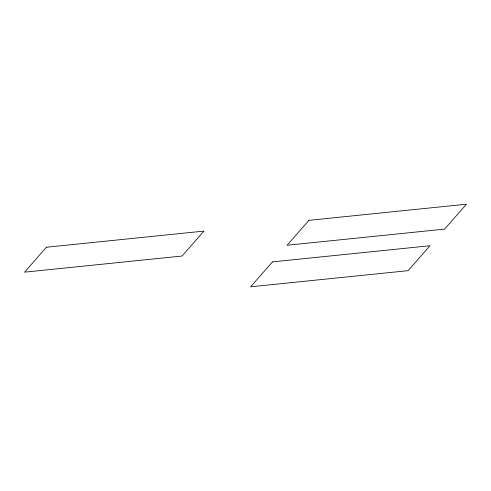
<?xml version="1.0" encoding="UTF-8"?>
<svg xmlns="http://www.w3.org/2000/svg" width="491" height="491" viewBox="0 0 491 491"><rect width="100%" height="100%" fill="white"/><g stroke="black" fill="none" stroke-linecap="round" stroke-linejoin="round"><path stroke-width="0.74" d="M46.424 247.243L24.55 272.167L182.057 256.026L203.937 231.101L46.424 247.243M272.48 261.881L250.606 286.805L408.113 270.664L429.993 245.739L272.48 261.881M308.943 220.336L287.063 245.261L444.576 229.119L466.45 204.195L308.943 220.336"/></g></svg>
